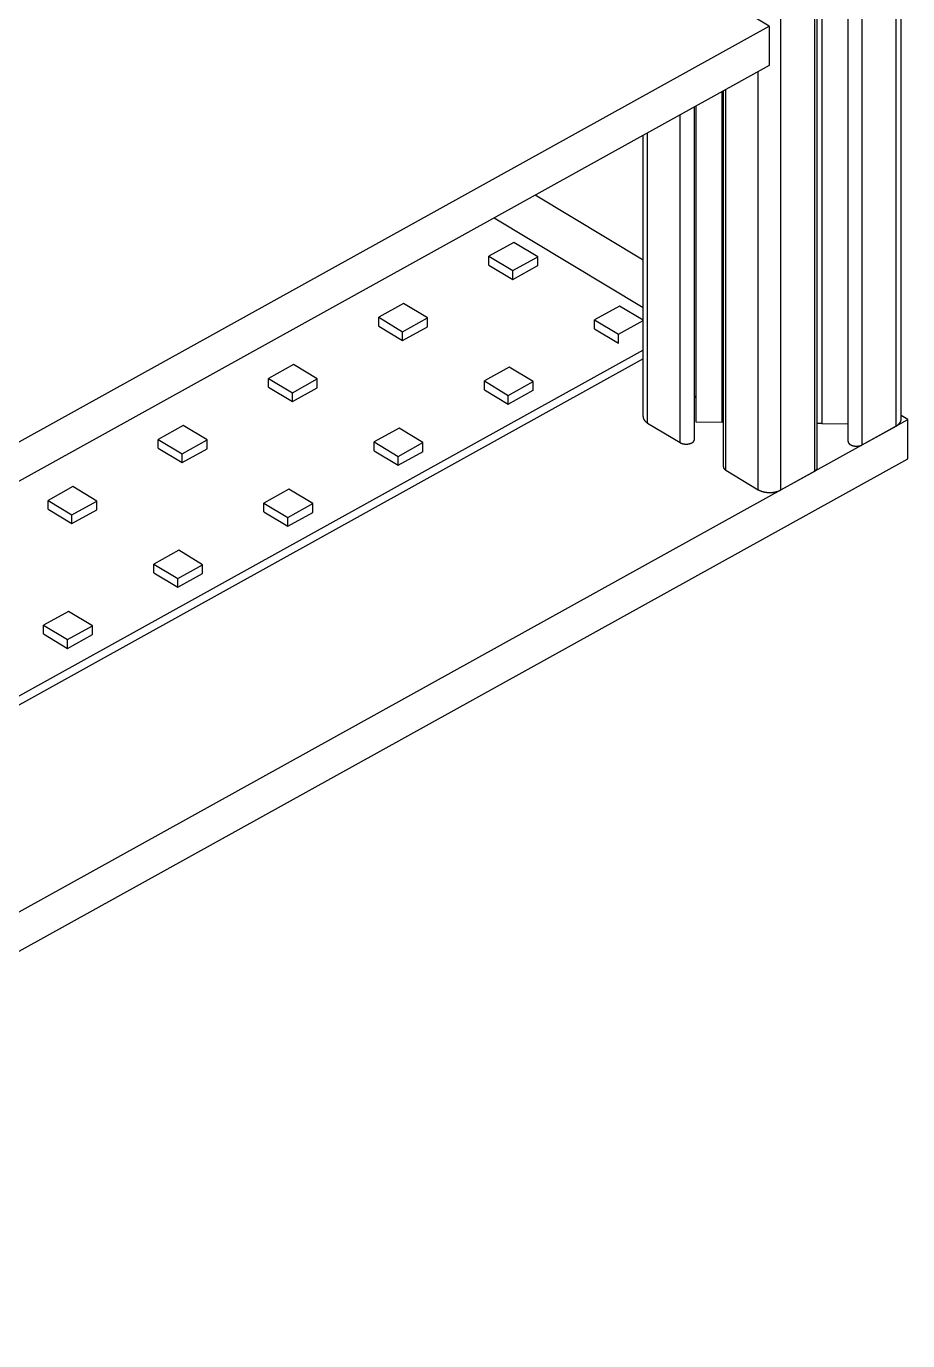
# Model space of a CAD drawing. Extents: x 2.5 to 24.6, y 0.9 to 36.2.
# Drawn here: x 19.87 to 24.47, y 0.92 to 7.77 of the extents above; entities that cross this region are included whole.
import ezdxf

# ---------------------------------------------------------------- set-up
doc = ezdxf.new("R2010")
doc.units = 0
doc.layers.get('0').update_dxf_attribs({"linetype": 'CONTINUOUS'})
doc.layers.add('RAILS', color=254, linetype='CONTINUOUS')

# ---------------------------------------------------------------- blocks, each defined once
blk = doc.blocks.new('A$C41153C96')
at = {"color": 0, "linetype": 'CONTINUOUS', "extrusion": (1e-16, 0.816497, 0.57735)}
for p, q in [((17.5845, -0.8581), (17.5845, 3.7368)), ((17.61, -0.8235), (17.61, 3.7509)), ((17.4073, -0.9562), (17.4073, 3.6387)), ((17.3337, -0.9381), (17.3337, 3.5979)), ((17.1597, -1.0933), (17.1597, 3.5016)), ((17.1731, -1.0752), (17.1731, 3.509)), ((17.1962, 3.5218), (17.1962, -0.8446)), ((16.9826, -1.1914), (16.9826, 3.4035)), ((16.9227, 1.2249), (16.2304, 1.6416)), ((10.0666, -2.5718), (16.9227, 1.2249)), ((16.9227, 1.2249), (16.9227, 1.0208)), ((16.9227, 1.0208), (10.0666, -2.7759)), ((16.8652, -1.19), (16.8652, 0.989)), ((16.6953, -1.0877), (16.6953, 0.8949)), ((16.6768, -0.8384), (16.6768, 0.8846)), ((16.6832, -1.0703), (16.6832, 0.8882)), ((16.4578, -0.9448), (16.4578, 0.7634)), ((16.5327, -0.9274), (16.5327, 0.8049)), ((16.5395, 0.8086), (16.5395, -0.8367)), ((16.2648, -0.8093), (16.2648, 0.6565)), ((16.2879, -0.8425), (16.2879, 0.6693)), ((16.2648, 0.0055), (15.7015, 0.3446)), ((15.4886, 0.2267), (16.2648, -0.2405)), ((15.5907, 0.0986), (15.4608, 0.0267)), ((15.7153, 0.0236), (15.5907, 0.0986)), ((15.4608, 0.0267), (15.5854, -0.0483)), ((15.4608, -0.0193), (15.4608, 0.0267)), ((15.5854, -0.0483), (15.7153, 0.0236)), ((15.7153, -0.0223), (15.7153, 0.0236)), ((15.5854, -0.0943), (15.5854, -0.0483)), ((15.0161, -0.2196), (14.8862, -0.2915)), ((15.1407, -0.2946), (15.0161, -0.2196)), ((16.1418, -0.2331), (16.0119, -0.3051)), ((16.2648, -0.3072), (16.1418, -0.2331)), ((14.8862, -0.2915), (15.0108, -0.3665)), ((14.8862, -0.3375), (14.8862, -0.2915)), ((15.0108, -0.3665), (15.1407, -0.2946)), ((15.1407, -0.3405), (15.1407, -0.2946)), ((16.0119, -0.3051), (16.1365, -0.3801)), ((16.0119, -0.351), (16.0119, -0.3051)), ((16.1365, -0.3801), (16.2648, -0.309)), ((15.0108, -0.4125), (15.0108, -0.3665)), ((16.1365, -0.426), (16.1365, -0.3801)), ((16.2648, -0.463), (10.0323, -3.9143)), ((16.2648, -0.5089), (10.0323, -3.9603)), ((14.4415, -0.5378), (14.3116, -0.6097)), ((14.5661, -0.6128), (14.4415, -0.5378)), ((14.3116, -0.6097), (14.4362, -0.6847)), ((14.3116, -0.6556), (14.3116, -0.6097)), ((14.4362, -0.6847), (14.5661, -0.6128)), ((14.5661, -0.6587), (14.5661, -0.6128)), ((15.5672, -0.5513), (15.4373, -0.6233)), ((15.6918, -0.6263), (15.5672, -0.5513)), ((14.4362, -0.7306), (14.4362, -0.6847)), ((15.4373, -0.6233), (15.5619, -0.6983)), ((15.4373, -0.6692), (15.4373, -0.6233)), ((15.5619, -0.6983), (15.6918, -0.6263)), ((15.6918, -0.6723), (15.6918, -0.6263)), ((15.5619, -0.7442), (15.5619, -0.6983)), ((17.6444, -0.8249), (17.61, -0.8042)), ((9.3449, -5.4209), (17.6444, -0.8249)), ((13.867, -0.856), (13.737, -0.9279)), ((13.9916, -0.931), (13.867, -0.856)), ((14.9926, -0.8695), (14.8627, -0.9414)), ((15.1172, -0.9445), (14.9926, -0.8695)), ((16.2879, -0.8425), (16.4578, -0.9448)), ((16.5395, -0.8367), (16.6768, -0.8384)), ((17.1962, -0.8446), (17.3337, -0.8463)), ((17.4073, -0.9562), (17.5845, -0.8581)), ((17.6444, -1.029), (17.6444, -0.8249)), ((13.737, -0.9279), (13.8616, -1.0029)), ((13.737, -0.9738), (13.737, -0.9279)), ((13.8616, -1.0029), (13.9916, -0.931)), ((13.9916, -0.9769), (13.9916, -0.931)), ((14.8627, -0.9414), (14.9873, -1.0164)), ((14.8627, -0.9874), (14.8627, -0.9414)), ((14.9873, -1.0164), (15.1172, -0.9445)), ((15.1172, -0.9904), (15.1172, -0.9445)), ((13.8616, -1.0488), (13.8616, -1.0029)), ((14.9873, -1.0624), (14.9873, -1.0164)), ((9.3449, -5.625), (17.6444, -1.029)), ((16.6953, -1.0877), (16.8652, -1.19)), ((16.9826, -1.1914), (17.1597, -1.0933)), ((13.2924, -1.1741), (13.1625, -1.2461)), ((13.417, -1.2491), (13.2924, -1.1741)), ((14.4181, -1.1877), (14.2882, -1.2596)), ((14.5427, -1.2627), (14.4181, -1.1877)), ((13.1625, -1.2461), (13.2871, -1.3211)), ((13.1625, -1.292), (13.1625, -1.2461)), ((13.2871, -1.3211), (13.417, -1.2491)), ((13.417, -1.2951), (13.417, -1.2491)), ((14.2882, -1.2596), (14.4128, -1.3346)), ((14.2882, -1.3056), (14.2882, -1.2596)), ((14.4128, -1.3346), (14.5427, -1.2627)), ((14.5427, -1.3086), (14.5427, -1.2627)), ((13.2871, -1.367), (13.2871, -1.3211)), ((14.4128, -1.3806), (14.4128, -1.3346)), ((13.8435, -1.5059), (13.7136, -1.5778)), ((13.9681, -1.5809), (13.8435, -1.5059)), ((13.7136, -1.5778), (13.8382, -1.6528)), ((13.7136, -1.6237), (13.7136, -1.5778)), ((13.8382, -1.6528), (13.9681, -1.5809)), ((13.9681, -1.6268), (13.9681, -1.5809)), ((13.8382, -1.6987), (13.8382, -1.6528)), ((13.2689, -1.8241), (13.139, -1.896)), ((13.3935, -1.8991), (13.2689, -1.8241)), ((13.139, -1.896), (13.2636, -1.971)), ((13.139, -1.9419), (13.139, -1.896)), ((13.2636, -1.971), (13.3935, -1.8991)), ((13.3935, -1.945), (13.3935, -1.8991)), ((13.2636, -2.0169), (13.2636, -1.971))]:
    blk.add_line(p, q, dxfattribs=at)
at = {"color": 0, "linetype": 'CONTINUOUS'}
for points in [[(16.5327, -0.7096, 0), (16.5328, -0.7095, 0), (16.5329, -0.7095, 0), (16.5329, -0.7094, 0), (16.533, -0.7093, 0), (16.5331, -0.7093, 0), (16.5332, -0.7092, 0), (16.5332, -0.7092, 0), (16.5333, -0.7091, 0), (16.5334, -0.7091, 0), (16.5334, -0.709, 0), (16.5335, -0.7089, 0), (16.5336, -0.7089, 0), (16.5336, -0.7088, 0), (16.5337, -0.7088, 0), (16.5338, -0.7087, 0), (16.5339, -0.7087, 0), (16.5339, -0.7086, 0), (16.534, -0.7085, 0), (16.5341, -0.7085, 0), (16.5341, -0.7084, 0), (16.5342, -0.7084, 0), (16.5343, -0.7083, 0), (16.5343, -0.7082, 0), (16.5344, -0.7082, 0), (16.5344, -0.7081, 0), (16.5345, -0.7081, 0), (16.5346, -0.708, 0), (16.5346, -0.7079, 0), (16.5347, -0.7079, 0), (16.5348, -0.7078, 0), (16.5348, -0.7078, 0), (16.5349, -0.7077, 0), (16.535, -0.7076, 0), (16.535, -0.7076, 0), (16.5351, -0.7075, 0), (16.5351, -0.7075, 0), (16.5352, -0.7074, 0), (16.5353, -0.7073, 0), (16.5353, -0.7073, 0), (16.5354, -0.7072, 0), (16.5355, -0.7072, 0), (16.5355, -0.7071, 0), (16.5356, -0.707, 0), (16.5356, -0.707, 0), (16.5357, -0.7069, 0), (16.5358, -0.7068, 0), (16.5358, -0.7068, 0), (16.5359, -0.7067, 0), (16.5359, -0.7067, 0), (16.536, -0.7066, 0), (16.536, -0.7065, 0), (16.5361, -0.7065, 0), (16.5362, -0.7064, 0), (16.5362, -0.7063, 0), (16.5363, -0.7063, 0), (16.5363, -0.7062, 0), (16.5364, -0.7062, 0), (16.5364, -0.7061, 0), (16.5365, -0.706, 0), (16.5365, -0.706, 0), (16.5366, -0.7059, 0), (16.5367, -0.7058, 0), (16.5367, -0.7058, 0), (16.5368, -0.7057, 0), (16.5368, -0.7057, 0), (16.5369, -0.7056, 0), (16.5369, -0.7055, 0), (16.537, -0.7055, 0), (16.537, -0.7054, 0), (16.5371, -0.7053, 0), (16.5371, -0.7053, 0), (16.5372, -0.7052, 0), (16.5372, -0.7051, 0), (16.5373, -0.7051, 0), (16.5373, -0.705, 0), (16.5374, -0.7049, 0), (16.5374, -0.7049, 0), (16.5375, -0.7048, 0), (16.5375, -0.7048, 0), (16.5376, -0.7047, 0), (16.5376, -0.7046, 0), (16.5377, -0.7046, 0), (16.5377, -0.7045, 0), (16.5378, -0.7044, 0), (16.5378, -0.7044, 0), (16.5379, -0.7043, 0), (16.5379, -0.7042, 0), (16.538, -0.7042, 0), (16.538, -0.7041, 0), (16.538, -0.704, 0), (16.5381, -0.704, 0), (16.5381, -0.7039, 0), (16.5382, -0.7038, 0), (16.5382, -0.7038, 0), (16.5383, -0.7037, 0), (16.5383, -0.7036, 0), (16.5384, -0.7036, 0), (16.5384, -0.7035, 0), (16.5384, -0.7034, 0), (16.5385, -0.7034, 0), (16.5385, -0.7033, 0), (16.5386, -0.7032, 0), (16.5386, -0.7032, 0), (16.5386, -0.7031, 0), (16.5387, -0.703, 0), (16.5387, -0.703, 0), (16.5388, -0.7029, 0), (16.5388, -0.7028, 0), (16.5388, -0.7028, 0), (16.5389, -0.7027, 0), (16.5389, -0.7026, 0), (16.539, -0.7026, 0), (16.539, -0.7025, 0), (16.539, -0.7024, 0), (16.5391, -0.7024, 0), (16.5391, -0.7023, 0), (16.5391, -0.7022, 0), (16.5392, -0.7022, 0), (16.5392, -0.7021, 0), (16.5393, -0.702, 0), (16.5393, -0.702, 0), (16.5393, -0.7019, 0), (16.5394, -0.7018, 0), (16.5394, -0.7018, 0), (16.5394, -0.7017, 0), (16.5395, -0.7016, 0), (16.5395, -0.7016, 0), (16.5395, -0.7015, 0)], [(16.2648, -0.8093, 0), (16.2648, -0.8096, 0), (16.2648, -0.8099, 0), (16.2648, -0.8102, 0), (16.2648, -0.8105, 0), (16.2648, -0.8107, 0), (16.2649, -0.811, 0), (16.2649, -0.8113, 0), (16.2649, -0.8116, 0), (16.2649, -0.8119, 0), (16.2649, -0.8122, 0), (16.265, -0.8125, 0), (16.265, -0.8127, 0), (16.2651, -0.813, 0), (16.2651, -0.8133, 0), (16.2651, -0.8136, 0), (16.2652, -0.8139, 0), (16.2652, -0.8142, 0), (16.2653, -0.8145, 0), (16.2653, -0.8147, 0), (16.2654, -0.815, 0), (16.2655, -0.8153, 0), (16.2655, -0.8156, 0), (16.2656, -0.8159, 0), (16.2657, -0.8162, 0), (16.2657, -0.8164, 0), (16.2658, -0.8167, 0), (16.2659, -0.817, 0), (16.266, -0.8173, 0), (16.266, -0.8176, 0), (16.2661, -0.8179, 0), (16.2662, -0.8181, 0), (16.2663, -0.8184, 0), (16.2664, -0.8187, 0), (16.2665, -0.819, 0), (16.2666, -0.8193, 0), (16.2667, -0.8195, 0), (16.2668, -0.8198, 0), (16.2669, -0.8201, 0), (16.267, -0.8204, 0), (16.2672, -0.8207, 0), (16.2673, -0.8209, 0), (16.2674, -0.8212, 0), (16.2675, -0.8215, 0), (16.2677, -0.8218, 0), (16.2678, -0.822, 0), (16.2679, -0.8223, 0), (16.2681, -0.8226, 0), (16.2682, -0.8229, 0), (16.2683, -0.8231, 0), (16.2685, -0.8234, 0), (16.2686, -0.8237, 0), (16.2688, -0.824, 0), (16.2689, -0.8242, 0), (16.2691, -0.8245, 0), (16.2692, -0.8248, 0), (16.2694, -0.825, 0), (16.2696, -0.8253, 0), (16.2697, -0.8256, 0), (16.2699, -0.8259, 0), (16.2701, -0.8261, 0), (16.2702, -0.8264, 0), (16.2704, -0.8267, 0), (16.2706, -0.8269, 0), (16.2708, -0.8272, 0), (16.271, -0.8275, 0), (16.2712, -0.8277, 0), (16.2714, -0.828, 0), (16.2716, -0.8282, 0), (16.2718, -0.8285, 0), (16.272, -0.8288, 0), (16.2722, -0.829, 0), (16.2724, -0.8293, 0), (16.2726, -0.8296, 0), (16.2728, -0.8298, 0), (16.273, -0.8301, 0), (16.2732, -0.8303, 0), (16.2734, -0.8306, 0), (16.2736, -0.8308, 0), (16.2739, -0.8311, 0), (16.2741, -0.8314, 0), (16.2743, -0.8316, 0), (16.2746, -0.8319, 0), (16.2748, -0.8321, 0), (16.275, -0.8324, 0), (16.2753, -0.8326, 0), (16.2755, -0.8329, 0), (16.2758, -0.8331, 0), (16.276, -0.8334, 0), (16.2763, -0.8336, 0), (16.2765, -0.8339, 0), (16.2768, -0.8341, 0), (16.277, -0.8343, 0), (16.2773, -0.8346, 0), (16.2775, -0.8348, 0), (16.2778, -0.8351, 0), (16.2781, -0.8353, 0), (16.2783, -0.8356, 0), (16.2786, -0.8358, 0), (16.2789, -0.836, 0), (16.2792, -0.8363, 0), (16.2795, -0.8365, 0), (16.2797, -0.8367, 0), (16.28, -0.837, 0), (16.2803, -0.8372, 0), (16.2806, -0.8374, 0), (16.2809, -0.8377, 0), (16.2812, -0.8379, 0), (16.2815, -0.8381, 0), (16.2818, -0.8384, 0), (16.2821, -0.8386, 0), (16.2824, -0.8388, 0), (16.2827, -0.839, 0), (16.283, -0.8393, 0), (16.2833, -0.8395, 0), (16.2836, -0.8397, 0), (16.2839, -0.8399, 0), (16.2843, -0.8401, 0), (16.2846, -0.8404, 0), (16.2849, -0.8406, 0), (16.2852, -0.8408, 0), (16.2856, -0.841, 0), (16.2859, -0.8412, 0), (16.2862, -0.8414, 0), (16.2865, -0.8417, 0), (16.2869, -0.8419, 0), (16.2872, -0.8421, 0), (16.2876, -0.8423, 0), (16.2879, -0.8425, 0)], [(16.6832, -0.8386, 0), (16.6831, -0.8386, 0), (16.6831, -0.8386, 0), (16.683, -0.8386, 0), (16.683, -0.8386, 0), (16.6829, -0.8386, 0), (16.6829, -0.8386, 0), (16.6828, -0.8386, 0), (16.6828, -0.8385, 0), (16.6827, -0.8385, 0), (16.6827, -0.8385, 0), (16.6826, -0.8385, 0), (16.6826, -0.8385, 0), (16.6825, -0.8385, 0), (16.6825, -0.8385, 0), (16.6824, -0.8385, 0), (16.6824, -0.8385, 0), (16.6823, -0.8385, 0), (16.6823, -0.8385, 0), (16.6822, -0.8385, 0), (16.6822, -0.8385, 0), (16.6821, -0.8385, 0), (16.6821, -0.8385, 0), (16.682, -0.8385, 0), (16.682, -0.8385, 0), (16.6819, -0.8385, 0), (16.6819, -0.8385, 0), (16.6818, -0.8385, 0), (16.6818, -0.8385, 0), (16.6817, -0.8385, 0), (16.6817, -0.8385, 0), (16.6816, -0.8385, 0), (16.6816, -0.8385, 0), (16.6815, -0.8385, 0), (16.6815, -0.8385, 0), (16.6814, -0.8385, 0), (16.6814, -0.8385, 0), (16.6813, -0.8385, 0), (16.6813, -0.8385, 0), (16.6812, -0.8385, 0), (16.6812, -0.8385, 0), (16.6811, -0.8385, 0), (16.6811, -0.8385, 0), (16.681, -0.8385, 0), (16.681, -0.8385, 0), (16.6809, -0.8385, 0), (16.6809, -0.8385, 0), (16.6808, -0.8385, 0), (16.6808, -0.8385, 0), (16.6807, -0.8385, 0), (16.6807, -0.8385, 0), (16.6806, -0.8385, 0), (16.6806, -0.8385, 0), (16.6805, -0.8385, 0), (16.6805, -0.8385, 0), (16.6804, -0.8385, 0), (16.6804, -0.8385, 0), (16.6803, -0.8385, 0), (16.6803, -0.8385, 0), (16.6802, -0.8385, 0), (16.6802, -0.8385, 0), (16.6801, -0.8385, 0), (16.6801, -0.8385, 0), (16.68, -0.8385, 0), (16.68, -0.8385, 0), (16.6799, -0.8385, 0), (16.6799, -0.8385, 0), (16.6798, -0.8385, 0), (16.6798, -0.8384, 0), (16.6797, -0.8384, 0), (16.6797, -0.8384, 0), (16.6796, -0.8384, 0), (16.6796, -0.8384, 0), (16.6795, -0.8384, 0), (16.6795, -0.8384, 0), (16.6794, -0.8384, 0), (16.6794, -0.8384, 0), (16.6793, -0.8384, 0), (16.6793, -0.8384, 0), (16.6792, -0.8384, 0), (16.6792, -0.8384, 0), (16.6791, -0.8384, 0), (16.6791, -0.8384, 0), (16.679, -0.8384, 0), (16.679, -0.8384, 0), (16.6789, -0.8384, 0), (16.6789, -0.8384, 0), (16.6788, -0.8384, 0), (16.6788, -0.8384, 0), (16.6787, -0.8384, 0), (16.6787, -0.8384, 0), (16.6786, -0.8384, 0), (16.6786, -0.8384, 0), (16.6785, -0.8384, 0), (16.6785, -0.8384, 0), (16.6784, -0.8384, 0), (16.6784, -0.8384, 0), (16.6783, -0.8384, 0), (16.6783, -0.8384, 0), (16.6782, -0.8384, 0), (16.6782, -0.8384, 0), (16.6781, -0.8384, 0), (16.6781, -0.8384, 0), (16.678, -0.8384, 0), (16.678, -0.8384, 0), (16.6779, -0.8384, 0), (16.6779, -0.8384, 0), (16.6778, -0.8384, 0), (16.6778, -0.8384, 0), (16.6777, -0.8384, 0), (16.6777, -0.8384, 0), (16.6776, -0.8384, 0), (16.6776, -0.8384, 0), (16.6775, -0.8384, 0), (16.6775, -0.8384, 0), (16.6774, -0.8384, 0), (16.6774, -0.8384, 0), (16.6773, -0.8384, 0), (16.6773, -0.8384, 0), (16.6772, -0.8384, 0), (16.6772, -0.8384, 0), (16.6771, -0.8384, 0), (16.6771, -0.8384, 0), (16.677, -0.8384, 0), (16.677, -0.8384, 0), (16.6769, -0.8384, 0), (16.6769, -0.8384, 0), (16.6768, -0.8384, 0), (16.6768, -0.8384, 0)], [(17.1962, -0.8446, 0), (17.196, -0.8446, 0), (17.1959, -0.8446, 0), (17.1957, -0.8446, 0), (17.1955, -0.8446, 0), (17.1953, -0.8446, 0), (17.1951, -0.8446, 0), (17.195, -0.8446, 0), (17.1948, -0.8446, 0), (17.1946, -0.8446, 0), (17.1944, -0.8446, 0), (17.1942, -0.8446, 0), (17.194, -0.8446, 0), (17.1939, -0.8446, 0), (17.1937, -0.8446, 0), (17.1935, -0.8446, 0), (17.1933, -0.8446, 0), (17.1931, -0.8446, 0), (17.193, -0.8446, 0), (17.1928, -0.8446, 0), (17.1926, -0.8446, 0), (17.1924, -0.8446, 0), (17.1922, -0.8446, 0), (17.1921, -0.8446, 0), (17.1919, -0.8446, 0), (17.1917, -0.8446, 0), (17.1915, -0.8446, 0), (17.1913, -0.8446, 0), (17.1912, -0.8446, 0), (17.191, -0.8446, 0), (17.1908, -0.8446, 0), (17.1906, -0.8447, 0), (17.1904, -0.8447, 0), (17.1902, -0.8447, 0), (17.1901, -0.8447, 0), (17.1899, -0.8447, 0), (17.1897, -0.8447, 0), (17.1895, -0.8447, 0), (17.1893, -0.8447, 0), (17.1892, -0.8447, 0), (17.189, -0.8447, 0), (17.1888, -0.8447, 0), (17.1886, -0.8447, 0), (17.1884, -0.8447, 0), (17.1883, -0.8447, 0), (17.1881, -0.8447, 0), (17.1879, -0.8447, 0), (17.1877, -0.8447, 0), (17.1875, -0.8447, 0), (17.1873, -0.8447, 0), (17.1872, -0.8447, 0), (17.187, -0.8447, 0), (17.1868, -0.8447, 0), (17.1866, -0.8447, 0), (17.1864, -0.8447, 0), (17.1863, -0.8448, 0), (17.1861, -0.8448, 0), (17.1859, -0.8448, 0), (17.1857, -0.8448, 0), (17.1855, -0.8448, 0), (17.1854, -0.8448, 0), (17.1852, -0.8448, 0), (17.185, -0.8448, 0), (17.1848, -0.8448, 0), (17.1846, -0.8448, 0), (17.1845, -0.8448, 0), (17.1843, -0.8448, 0), (17.1841, -0.8448, 0), (17.1839, -0.8448, 0), (17.1837, -0.8449, 0), (17.1836, -0.8449, 0), (17.1834, -0.8449, 0), (17.1832, -0.8449, 0), (17.183, -0.8449, 0), (17.1828, -0.8449, 0), (17.1826, -0.8449, 0), (17.1825, -0.8449, 0), (17.1823, -0.8449, 0), (17.1821, -0.8449, 0), (17.1819, -0.8449, 0), (17.1817, -0.845, 0), (17.1816, -0.845, 0), (17.1814, -0.845, 0), (17.1812, -0.845, 0), (17.181, -0.845, 0), (17.1808, -0.845, 0), (17.1807, -0.845, 0), (17.1805, -0.845, 0), (17.1803, -0.845, 0), (17.1801, -0.845, 0), (17.1799, -0.8451, 0), (17.1798, -0.8451, 0), (17.1796, -0.8451, 0), (17.1794, -0.8451, 0), (17.1792, -0.8451, 0), (17.179, -0.8451, 0), (17.1789, -0.8451, 0), (17.1787, -0.8451, 0), (17.1785, -0.8452, 0), (17.1783, -0.8452, 0), (17.1781, -0.8452, 0), (17.178, -0.8452, 0), (17.1778, -0.8452, 0), (17.1776, -0.8452, 0), (17.1774, -0.8452, 0), (17.1772, -0.8452, 0), (17.1771, -0.8453, 0), (17.1769, -0.8453, 0), (17.1767, -0.8453, 0), (17.1765, -0.8453, 0), (17.1763, -0.8453, 0), (17.1762, -0.8453, 0), (17.176, -0.8454, 0), (17.1758, -0.8454, 0), (17.1756, -0.8454, 0), (17.1755, -0.8454, 0), (17.1753, -0.8454, 0), (17.1751, -0.8454, 0), (17.1749, -0.8454, 0), (17.1747, -0.8455, 0), (17.1746, -0.8455, 0), (17.1744, -0.8455, 0), (17.1742, -0.8455, 0), (17.174, -0.8455, 0), (17.1738, -0.8455, 0), (17.1737, -0.8456, 0), (17.1735, -0.8456, 0), (17.1733, -0.8456, 0), (17.1731, -0.8456, 0)], [(17.5845, -0.8581, 0), (17.5848, -0.8579, 0), (17.5852, -0.8577, 0), (17.5856, -0.8575, 0), (17.5859, -0.8572, 0), (17.5863, -0.857, 0), (17.5867, -0.8568, 0), (17.587, -0.8566, 0), (17.5874, -0.8564, 0), (17.5878, -0.8562, 0), (17.5881, -0.8559, 0), (17.5885, -0.8557, 0), (17.5888, -0.8555, 0), (17.5892, -0.8553, 0), (17.5895, -0.855, 0), (17.5898, -0.8548, 0), (17.5902, -0.8546, 0), (17.5905, -0.8543, 0), (17.5909, -0.8541, 0), (17.5912, -0.8539, 0), (17.5915, -0.8536, 0), (17.5919, -0.8534, 0), (17.5922, -0.8532, 0), (17.5925, -0.8529, 0), (17.5928, -0.8527, 0), (17.5931, -0.8525, 0), (17.5935, -0.8522, 0), (17.5938, -0.852, 0), (17.5941, -0.8517, 0), (17.5944, -0.8515, 0), (17.5947, -0.8512, 0), (17.595, -0.851, 0), (17.5953, -0.8508, 0), (17.5956, -0.8505, 0), (17.5959, -0.8503, 0), (17.5962, -0.85, 0), (17.5964, -0.8497, 0), (17.5967, -0.8495, 0), (17.597, -0.8492, 0), (17.5973, -0.849, 0), (17.5976, -0.8487, 0), (17.5978, -0.8485, 0), (17.5981, -0.8482, 0), (17.5984, -0.848, 0), (17.5987, -0.8477, 0), (17.5989, -0.8474, 0), (17.5992, -0.8472, 0), (17.5994, -0.8469, 0), (17.5997, -0.8466, 0), (17.5999, -0.8464, 0), (17.6002, -0.8461, 0), (17.6004, -0.8458, 0), (17.6007, -0.8456, 0), (17.6009, -0.8453, 0), (17.6011, -0.845, 0), (17.6014, -0.8448, 0), (17.6016, -0.8445, 0), (17.6018, -0.8442, 0), (17.6021, -0.844, 0), (17.6023, -0.8437, 0), (17.6025, -0.8434, 0), (17.6027, -0.8431, 0), (17.6029, -0.8429, 0), (17.6031, -0.8426, 0), (17.6033, -0.8423, 0), (17.6035, -0.842, 0), (17.6038, -0.8417, 0), (17.6039, -0.8415, 0), (17.6041, -0.8412, 0), (17.6043, -0.8409, 0), (17.6045, -0.8406, 0), (17.6047, -0.8403, 0), (17.6049, -0.8401, 0), (17.6051, -0.8398, 0), (17.6052, -0.8395, 0), (17.6054, -0.8392, 0), (17.6056, -0.8389, 0), (17.6058, -0.8386, 0), (17.6059, -0.8384, 0), (17.6061, -0.8381, 0), (17.6062, -0.8378, 0), (17.6064, -0.8375, 0), (17.6065, -0.8372, 0), (17.6067, -0.8369, 0), (17.6068, -0.8366, 0), (17.607, -0.8363, 0), (17.6071, -0.836, 0), (17.6072, -0.8357, 0), (17.6074, -0.8355, 0), (17.6075, -0.8352, 0), (17.6076, -0.8349, 0), (17.6078, -0.8346, 0), (17.6079, -0.8343, 0), (17.608, -0.834, 0), (17.6081, -0.8337, 0), (17.6082, -0.8334, 0), (17.6083, -0.8331, 0), (17.6084, -0.8328, 0), (17.6085, -0.8325, 0), (17.6086, -0.8322, 0), (17.6087, -0.8319, 0), (17.6088, -0.8316, 0), (17.6089, -0.8313, 0), (17.609, -0.831, 0), (17.6091, -0.8307, 0), (17.6091, -0.8304, 0), (17.6092, -0.8301, 0), (17.6093, -0.8298, 0), (17.6093, -0.8295, 0), (17.6094, -0.8292, 0), (17.6095, -0.8289, 0), (17.6095, -0.8286, 0), (17.6096, -0.8283, 0), (17.6096, -0.828, 0), (17.6097, -0.8277, 0), (17.6097, -0.8274, 0), (17.6098, -0.8271, 0), (17.6098, -0.8268, 0), (17.6098, -0.8265, 0), (17.6099, -0.8262, 0), (17.6099, -0.8259, 0), (17.6099, -0.8256, 0), (17.6099, -0.8253, 0), (17.61, -0.825, 0), (17.61, -0.8247, 0), (17.61, -0.8244, 0), (17.61, -0.8241, 0), (17.61, -0.8238, 0), (17.61, -0.8235, 0)], [(16.4578, -0.9448, 0), (16.4584, -0.9451, 0), (16.459, -0.9454, 0), (16.4596, -0.9458, 0), (16.4602, -0.9461, 0), (16.4608, -0.9464, 0), (16.4614, -0.9467, 0), (16.462, -0.947, 0), (16.4626, -0.9473, 0), (16.4633, -0.9476, 0), (16.4639, -0.9478, 0), (16.4646, -0.9481, 0), (16.4653, -0.9484, 0), (16.4659, -0.9486, 0), (16.4666, -0.9489, 0), (16.4673, -0.9491, 0), (16.468, -0.9493, 0), (16.4687, -0.9495, 0), (16.4695, -0.9498, 0), (16.4702, -0.95, 0), (16.4709, -0.9502, 0), (16.4716, -0.9504, 0), (16.4724, -0.9505, 0), (16.4731, -0.9507, 0), (16.4739, -0.9509, 0), (16.4746, -0.9511, 0), (16.4754, -0.9512, 0), (16.4762, -0.9513, 0), (16.477, -0.9515, 0), (16.4777, -0.9516, 0), (16.4785, -0.9517, 0), (16.4793, -0.9518, 0), (16.4801, -0.9519, 0), (16.4809, -0.952, 0), (16.4817, -0.9521, 0), (16.4825, -0.9522, 0), (16.4833, -0.9523, 0), (16.4841, -0.9523, 0), (16.4849, -0.9524, 0), (16.4857, -0.9524, 0), (16.4865, -0.9525, 0), (16.4873, -0.9525, 0), (16.4881, -0.9525, 0), (16.4889, -0.9525, 0), (16.4897, -0.9525, 0), (16.4905, -0.9525, 0), (16.4913, -0.9525, 0), (16.4921, -0.9525, 0), (16.4929, -0.9524, 0), (16.4937, -0.9524, 0), (16.4945, -0.9523, 0), (16.4953, -0.9523, 0), (16.4961, -0.9522, 0), (16.4969, -0.9521, 0), (16.4977, -0.952, 0), (16.4985, -0.9519, 0), (16.4993, -0.9518, 0), (16.5001, -0.9517, 0), (16.5009, -0.9516, 0), (16.5016, -0.9515, 0), (16.5024, -0.9513, 0), (16.5032, -0.9512, 0), (16.504, -0.951, 0), (16.5047, -0.9509, 0), (16.5055, -0.9507, 0), (16.5062, -0.9505, 0), (16.5069, -0.9503, 0), (16.5077, -0.9501, 0), (16.5084, -0.9499, 0), (16.5091, -0.9497, 0), (16.5098, -0.9495, 0), (16.5106, -0.9493, 0), (16.5113, -0.9491, 0), (16.5119, -0.9488, 0), (16.5126, -0.9486, 0), (16.5133, -0.9483, 0), (16.514, -0.948, 0), (16.5146, -0.9478, 0), (16.5153, -0.9475, 0), (16.5159, -0.9472, 0), (16.5166, -0.9469, 0), (16.5172, -0.9466, 0), (16.5178, -0.9463, 0), (16.5184, -0.946, 0), (16.519, -0.9457, 0), (16.5196, -0.9454, 0), (16.5202, -0.9451, 0), (16.5207, -0.9447, 0), (16.5213, -0.9444, 0), (16.5218, -0.944, 0), (16.5223, -0.9437, 0), (16.5229, -0.9433, 0), (16.5234, -0.943, 0), (16.5239, -0.9426, 0), (16.5243, -0.9422, 0), (16.5248, -0.9418, 0), (16.5253, -0.9415, 0), (16.5257, -0.9411, 0), (16.5262, -0.9407, 0), (16.5266, -0.9403, 0), (16.527, -0.9399, 0), (16.5274, -0.9395, 0), (16.5278, -0.9391, 0), (16.5281, -0.9386, 0), (16.5285, -0.9382, 0), (16.5288, -0.9378, 0), (16.5292, -0.9374, 0), (16.5295, -0.9369, 0), (16.5298, -0.9365, 0), (16.5301, -0.9361, 0), (16.5303, -0.9356, 0), (16.5306, -0.9352, 0), (16.5308, -0.9347, 0), (16.5311, -0.9343, 0), (16.5313, -0.9338, 0), (16.5315, -0.9334, 0), (16.5317, -0.9329, 0), (16.5318, -0.9325, 0), (16.532, -0.932, 0), (16.5321, -0.9316, 0), (16.5323, -0.9311, 0), (16.5324, -0.9306, 0), (16.5325, -0.9302, 0), (16.5325, -0.9297, 0), (16.5326, -0.9293, 0), (16.5327, -0.9288, 0), (16.5327, -0.9283, 0), (16.5327, -0.9279, 0), (16.5327, -0.9274, 0)], [(17.3337, -0.9381, 0), (17.3337, -0.9385, 0), (17.3337, -0.939, 0), (17.3337, -0.9395, 0), (17.3338, -0.9399, 0), (17.3338, -0.9404, 0), (17.3339, -0.9408, 0), (17.334, -0.9413, 0), (17.3341, -0.9417, 0), (17.3343, -0.9422, 0), (17.3344, -0.9426, 0), (17.3345, -0.9431, 0), (17.3347, -0.9435, 0), (17.3349, -0.944, 0), (17.3351, -0.9444, 0), (17.3353, -0.9449, 0), (17.3355, -0.9453, 0), (17.3357, -0.9457, 0), (17.336, -0.9462, 0), (17.3363, -0.9466, 0), (17.3365, -0.947, 0), (17.3368, -0.9475, 0), (17.3371, -0.9479, 0), (17.3374, -0.9483, 0), (17.3378, -0.9487, 0), (17.3381, -0.9491, 0), (17.3385, -0.9496, 0), (17.3388, -0.95, 0), (17.3392, -0.9504, 0), (17.3396, -0.9508, 0), (17.34, -0.9512, 0), (17.3404, -0.9515, 0), (17.3409, -0.9519, 0), (17.3413, -0.9523, 0), (17.3418, -0.9527, 0), (17.3422, -0.953, 0), (17.3427, -0.9534, 0), (17.3432, -0.9538, 0), (17.3437, -0.9541, 0), (17.3442, -0.9545, 0), (17.3447, -0.9548, 0), (17.3453, -0.9552, 0), (17.3458, -0.9555, 0), (17.3464, -0.9558, 0), (17.3469, -0.9561, 0), (17.3475, -0.9565, 0), (17.3481, -0.9568, 0), (17.3487, -0.9571, 0), (17.3493, -0.9574, 0), (17.3499, -0.9577, 0), (17.3505, -0.9579, 0), (17.3512, -0.9582, 0), (17.3518, -0.9585, 0), (17.3525, -0.9588, 0), (17.3531, -0.959, 0), (17.3538, -0.9593, 0), (17.3545, -0.9595, 0), (17.3551, -0.9597, 0), (17.3558, -0.96, 0), (17.3565, -0.9602, 0), (17.3572, -0.9604, 0), (17.3579, -0.9606, 0), (17.3587, -0.9608, 0), (17.3594, -0.961, 0), (17.3601, -0.9612, 0), (17.3608, -0.9614, 0), (17.3616, -0.9615, 0), (17.3623, -0.9617, 0), (17.3631, -0.9618, 0), (17.3638, -0.962, 0), (17.3646, -0.9621, 0), (17.3653, -0.9622, 0), (17.3661, -0.9624, 0), (17.3669, -0.9625, 0), (17.3676, -0.9626, 0), (17.3684, -0.9627, 0), (17.3692, -0.9628, 0), (17.37, -0.9628, 0), (17.3708, -0.9629, 0), (17.3716, -0.963, 0), (17.3723, -0.963, 0), (17.3731, -0.9631, 0), (17.3739, -0.9631, 0), (17.3747, -0.9632, 0), (17.3755, -0.9632, 0), (17.3763, -0.9632, 0), (17.3771, -0.9632, 0), (17.3779, -0.9632, 0), (17.3787, -0.9632, 0), (17.3795, -0.9632, 0), (17.3803, -0.9631, 0), (17.3811, -0.9631, 0), (17.3818, -0.963, 0), (17.3826, -0.963, 0), (17.3834, -0.9629, 0), (17.3842, -0.9629, 0), (17.385, -0.9628, 0), (17.3858, -0.9627, 0), (17.3865, -0.9626, 0), (17.3873, -0.9625, 0), (17.3881, -0.9624, 0), (17.3889, -0.9623, 0), (17.3896, -0.9621, 0), (17.3904, -0.962, 0), (17.3911, -0.9619, 0), (17.3919, -0.9617, 0), (17.3926, -0.9616, 0), (17.3934, -0.9614, 0), (17.3941, -0.9612, 0), (17.3948, -0.961, 0), (17.3955, -0.9608, 0), (17.3963, -0.9606, 0), (17.397, -0.9604, 0), (17.3977, -0.9602, 0), (17.3984, -0.96, 0), (17.3991, -0.9598, 0), (17.3997, -0.9595, 0), (17.4004, -0.9593, 0), (17.4011, -0.9591, 0), (17.4017, -0.9588, 0), (17.4024, -0.9585, 0), (17.403, -0.9583, 0), (17.4037, -0.958, 0), (17.4043, -0.9577, 0), (17.4049, -0.9574, 0), (17.4055, -0.9571, 0), (17.4061, -0.9568, 0), (17.4067, -0.9565, 0), (17.4073, -0.9562, 0)], [(16.6832, -1.0703, 0), (16.6832, -1.0705, 0), (16.6832, -1.0706, 0), (16.6832, -1.0708, 0), (16.6832, -1.0709, 0), (16.6832, -1.0711, 0), (16.6832, -1.0712, 0), (16.6832, -1.0714, 0), (16.6832, -1.0715, 0), (16.6832, -1.0717, 0), (16.6832, -1.0718, 0), (16.6833, -1.072, 0), (16.6833, -1.0721, 0), (16.6833, -1.0723, 0), (16.6833, -1.0724, 0), (16.6833, -1.0726, 0), (16.6834, -1.0727, 0), (16.6834, -1.0729, 0), (16.6834, -1.073, 0), (16.6834, -1.0732, 0), (16.6835, -1.0733, 0), (16.6835, -1.0735, 0), (16.6835, -1.0736, 0), (16.6836, -1.0737, 0), (16.6836, -1.0739, 0), (16.6836, -1.074, 0), (16.6837, -1.0742, 0), (16.6837, -1.0743, 0), (16.6838, -1.0745, 0), (16.6838, -1.0746, 0), (16.6839, -1.0748, 0), (16.6839, -1.0749, 0), (16.684, -1.0751, 0), (16.684, -1.0752, 0), (16.6841, -1.0754, 0), (16.6841, -1.0755, 0), (16.6842, -1.0757, 0), (16.6842, -1.0758, 0), (16.6843, -1.076, 0), (16.6843, -1.0761, 0), (16.6844, -1.0762, 0), (16.6845, -1.0764, 0), (16.6845, -1.0765, 0), (16.6846, -1.0767, 0), (16.6847, -1.0768, 0), (16.6847, -1.077, 0), (16.6848, -1.0771, 0), (16.6849, -1.0773, 0), (16.6849, -1.0774, 0), (16.685, -1.0776, 0), (16.6851, -1.0777, 0), (16.6852, -1.0778, 0), (16.6852, -1.078, 0), (16.6853, -1.0781, 0), (16.6854, -1.0783, 0), (16.6855, -1.0784, 0), (16.6856, -1.0785, 0), (16.6857, -1.0787, 0), (16.6857, -1.0788, 0), (16.6858, -1.079, 0), (16.6859, -1.0791, 0), (16.686, -1.0793, 0), (16.6861, -1.0794, 0), (16.6862, -1.0795, 0), (16.6863, -1.0797, 0), (16.6864, -1.0798, 0), (16.6865, -1.08, 0), (16.6866, -1.0801, 0), (16.6867, -1.0802, 0), (16.6868, -1.0804, 0), (16.6869, -1.0805, 0), (16.687, -1.0806, 0), (16.6871, -1.0808, 0), (16.6872, -1.0809, 0), (16.6873, -1.0811, 0), (16.6875, -1.0812, 0), (16.6876, -1.0813, 0), (16.6877, -1.0815, 0), (16.6878, -1.0816, 0), (16.6879, -1.0817, 0), (16.688, -1.0819, 0), (16.6882, -1.082, 0), (16.6883, -1.0821, 0), (16.6884, -1.0823, 0), (16.6885, -1.0824, 0), (16.6887, -1.0825, 0), (16.6888, -1.0826, 0), (16.6889, -1.0828, 0), (16.689, -1.0829, 0), (16.6892, -1.083, 0), (16.6893, -1.0832, 0), (16.6894, -1.0833, 0), (16.6896, -1.0834, 0), (16.6897, -1.0836, 0), (16.6898, -1.0837, 0), (16.69, -1.0838, 0), (16.6901, -1.0839, 0), (16.6903, -1.0841, 0), (16.6904, -1.0842, 0), (16.6905, -1.0843, 0), (16.6907, -1.0844, 0), (16.6908, -1.0846, 0), (16.691, -1.0847, 0), (16.6911, -1.0848, 0), (16.6913, -1.0849, 0), (16.6914, -1.0851, 0), (16.6916, -1.0852, 0), (16.6917, -1.0853, 0), (16.6919, -1.0854, 0), (16.6921, -1.0855, 0), (16.6922, -1.0857, 0), (16.6924, -1.0858, 0), (16.6925, -1.0859, 0), (16.6927, -1.086, 0), (16.6929, -1.0861, 0), (16.693, -1.0862, 0), (16.6932, -1.0863, 0), (16.6934, -1.0865, 0), (16.6935, -1.0866, 0), (16.6937, -1.0867, 0), (16.6939, -1.0868, 0), (16.694, -1.0869, 0), (16.6942, -1.087, 0), (16.6944, -1.0872, 0), (16.6946, -1.0873, 0), (16.6947, -1.0874, 0), (16.6949, -1.0875, 0), (16.6951, -1.0876, 0), (16.6953, -1.0877, 0)], [(17.1597, -1.0933, 0), (17.1599, -1.0932, 0), (17.1601, -1.0931, 0), (17.1603, -1.093, 0), (17.1605, -1.0928, 0), (17.1607, -1.0927, 0), (17.1609, -1.0926, 0), (17.1611, -1.0925, 0), (17.1613, -1.0924, 0), (17.1615, -1.0923, 0), (17.1617, -1.0921, 0), (17.1618, -1.092, 0), (17.162, -1.0919, 0), (17.1622, -1.0918, 0), (17.1624, -1.0917, 0), (17.1626, -1.0916, 0), (17.1627, -1.0914, 0), (17.1629, -1.0913, 0), (17.1631, -1.0912, 0), (17.1633, -1.0911, 0), (17.1634, -1.091, 0), (17.1636, -1.0908, 0), (17.1638, -1.0907, 0), (17.164, -1.0906, 0), (17.1641, -1.0905, 0), (17.1643, -1.0903, 0), (17.1645, -1.0902, 0), (17.1646, -1.0901, 0), (17.1648, -1.0899, 0), (17.1649, -1.0898, 0), (17.1651, -1.0897, 0), (17.1653, -1.0896, 0), (17.1654, -1.0894, 0), (17.1656, -1.0893, 0), (17.1657, -1.0892, 0), (17.1659, -1.089, 0), (17.166, -1.0889, 0), (17.1662, -1.0888, 0), (17.1663, -1.0886, 0), (17.1665, -1.0885, 0), (17.1666, -1.0884, 0), (17.1668, -1.0882, 0), (17.1669, -1.0881, 0), (17.167, -1.088, 0), (17.1672, -1.0878, 0), (17.1673, -1.0877, 0), (17.1675, -1.0876, 0), (17.1676, -1.0874, 0), (17.1677, -1.0873, 0), (17.1679, -1.0872, 0), (17.168, -1.087, 0), (17.1681, -1.0869, 0), (17.1682, -1.0867, 0), (17.1684, -1.0866, 0), (17.1685, -1.0864, 0), (17.1686, -1.0863, 0), (17.1687, -1.0862, 0), (17.1688, -1.086, 0), (17.169, -1.0859, 0), (17.1691, -1.0857, 0), (17.1692, -1.0856, 0), (17.1693, -1.0855, 0), (17.1694, -1.0853, 0), (17.1695, -1.0852, 0), (17.1696, -1.085, 0), (17.1697, -1.0849, 0), (17.1699, -1.0847, 0), (17.17, -1.0846, 0), (17.1701, -1.0844, 0), (17.1702, -1.0843, 0), (17.1703, -1.0841, 0), (17.1704, -1.084, 0), (17.1704, -1.0838, 0), (17.1705, -1.0837, 0), (17.1706, -1.0835, 0), (17.1707, -1.0834, 0), (17.1708, -1.0832, 0), (17.1709, -1.0831, 0), (17.171, -1.0829, 0), (17.1711, -1.0828, 0), (17.1712, -1.0826, 0), (17.1712, -1.0825, 0), (17.1713, -1.0823, 0), (17.1714, -1.0822, 0), (17.1715, -1.082, 0), (17.1715, -1.0819, 0), (17.1716, -1.0817, 0), (17.1717, -1.0816, 0), (17.1718, -1.0814, 0), (17.1718, -1.0813, 0), (17.1719, -1.0811, 0), (17.172, -1.081, 0), (17.172, -1.0808, 0), (17.1721, -1.0807, 0), (17.1721, -1.0805, 0), (17.1722, -1.0803, 0), (17.1722, -1.0802, 0), (17.1723, -1.08, 0), (17.1724, -1.0799, 0), (17.1724, -1.0797, 0), (17.1725, -1.0796, 0), (17.1725, -1.0794, 0), (17.1725, -1.0793, 0), (17.1726, -1.0791, 0), (17.1726, -1.0789, 0), (17.1727, -1.0788, 0), (17.1727, -1.0786, 0), (17.1727, -1.0785, 0), (17.1728, -1.0783, 0), (17.1728, -1.0782, 0), (17.1728, -1.078, 0), (17.1729, -1.0778, 0), (17.1729, -1.0777, 0), (17.1729, -1.0775, 0), (17.173, -1.0774, 0), (17.173, -1.0772, 0), (17.173, -1.0771, 0), (17.173, -1.0769, 0), (17.173, -1.0767, 0), (17.1731, -1.0766, 0), (17.1731, -1.0764, 0), (17.1731, -1.0763, 0), (17.1731, -1.0761, 0), (17.1731, -1.0759, 0), (17.1731, -1.0758, 0), (17.1731, -1.0756, 0), (17.1731, -1.0755, 0), (17.1731, -1.0753, 0), (17.1731, -1.0752, 0)], [(16.8652, -1.19, 0), (16.8659, -1.1904, 0), (16.8666, -1.1908, 0), (16.8674, -1.1912, 0), (16.8681, -1.1916, 0), (16.8688, -1.1921, 0), (16.8696, -1.1924, 0), (16.8704, -1.1928, 0), (16.8711, -1.1932, 0), (16.8719, -1.1936, 0), (16.8727, -1.194, 0), (16.8735, -1.1943, 0), (16.8743, -1.1947, 0), (16.8751, -1.1951, 0), (16.8759, -1.1954, 0), (16.8767, -1.1958, 0), (16.8776, -1.1961, 0), (16.8784, -1.1964, 0), (16.8793, -1.1968, 0), (16.8801, -1.1971, 0), (16.881, -1.1974, 0), (16.8818, -1.1977, 0), (16.8827, -1.198, 0), (16.8836, -1.1983, 0), (16.8845, -1.1986, 0), (16.8854, -1.1989, 0), (16.8863, -1.1992, 0), (16.8872, -1.1994, 0), (16.8881, -1.1997, 0), (16.889, -1.2, 0), (16.8899, -1.2002, 0), (16.8908, -1.2005, 0), (16.8918, -1.2007, 0), (16.8927, -1.2009, 0), (16.8936, -1.2012, 0), (16.8946, -1.2014, 0), (16.8955, -1.2016, 0), (16.8965, -1.2018, 0), (16.8974, -1.202, 0), (16.8984, -1.2022, 0), (16.8994, -1.2024, 0), (16.9003, -1.2026, 0), (16.9013, -1.2027, 0), (16.9023, -1.2029, 0), (16.9033, -1.203, 0), (16.9043, -1.2032, 0), (16.9052, -1.2033, 0), (16.9062, -1.2035, 0), (16.9072, -1.2036, 0), (16.9082, -1.2037, 0), (16.9092, -1.2039, 0), (16.9102, -1.204, 0), (16.9112, -1.2041, 0), (16.9122, -1.2042, 0), (16.9132, -1.2042, 0), (16.9142, -1.2043, 0), (16.9153, -1.2044, 0), (16.9163, -1.2045, 0), (16.9173, -1.2045, 0), (16.9183, -1.2046, 0), (16.9193, -1.2046, 0), (16.9203, -1.2047, 0), (16.9213, -1.2047, 0), (16.9224, -1.2047, 0), (16.9234, -1.2047, 0), (16.9244, -1.2047, 0), (16.9254, -1.2047, 0), (16.9264, -1.2047, 0), (16.9275, -1.2047, 0), (16.9285, -1.2047, 0), (16.9295, -1.2047, 0), (16.9305, -1.2046, 0), (16.9315, -1.2046, 0), (16.9325, -1.2045, 0), (16.9335, -1.2045, 0), (16.9346, -1.2044, 0), (16.9356, -1.2044, 0), (16.9366, -1.2043, 0), (16.9376, -1.2042, 0), (16.9386, -1.2041, 0), (16.9396, -1.204, 0), (16.9406, -1.2039, 0), (16.9416, -1.2038, 0), (16.9426, -1.2037, 0), (16.9436, -1.2035, 0), (16.9446, -1.2034, 0), (16.9456, -1.2033, 0), (16.9466, -1.2031, 0), (16.9475, -1.2029, 0), (16.9485, -1.2028, 0), (16.9495, -1.2026, 0), (16.9505, -1.2024, 0), (16.9514, -1.2023, 0), (16.9524, -1.2021, 0), (16.9534, -1.2019, 0), (16.9543, -1.2017, 0), (16.9553, -1.2015, 0), (16.9562, -1.2012, 0), (16.9572, -1.201, 0), (16.9581, -1.2008, 0), (16.959, -1.2006, 0), (16.96, -1.2003, 0), (16.9609, -1.2001, 0), (16.9618, -1.1998, 0), (16.9627, -1.1995, 0), (16.9636, -1.1993, 0), (16.9645, -1.199, 0), (16.9654, -1.1987, 0), (16.9663, -1.1984, 0), (16.9672, -1.1981, 0), (16.968, -1.1978, 0), (16.9689, -1.1975, 0), (16.9698, -1.1972, 0), (16.9706, -1.1969, 0), (16.9715, -1.1966, 0), (16.9723, -1.1962, 0), (16.9732, -1.1959, 0), (16.974, -1.1955, 0), (16.9748, -1.1952, 0), (16.9756, -1.1948, 0), (16.9764, -1.1945, 0), (16.9772, -1.1941, 0), (16.978, -1.1938, 0), (16.9788, -1.1934, 0), (16.9796, -1.193, 0), (16.9803, -1.1926, 0), (16.9811, -1.1922, 0), (16.9818, -1.1918, 0), (16.9826, -1.1914, 0)]]:
    blk.add_polyline3d(points, dxfattribs=at)

msp = doc.modelspace()

# ---------------------------------------------------------------- linework, layer by layer
for p, q in [((22.2839, 6.5268), (22.4085, 6.4518)), ((22.4085, 6.4518), (22.5384, 6.5237)), ((21.7094, 6.2086), (21.8339, 6.1336)), ((21.8339, 6.1336), (21.9639, 6.2055)), ((22.835, 6.195), (22.9596, 6.12)), ((21.1348, 5.8904), (21.2594, 5.8154)), ((21.2594, 5.8154), (21.3893, 5.8873)), ((22.2605, 5.8768), (22.3851, 5.8018)), ((22.3851, 5.8018), (22.515, 5.8738)), ((20.5602, 5.5722), (20.6848, 5.4972)), ((20.6848, 5.4972), (20.8147, 5.5691)), ((21.6859, 5.5587), (21.8105, 5.4837)), ((21.8105, 5.4837), (21.9404, 5.5556)), ((19.9856, 5.254), (20.1102, 5.179)), ((20.1102, 5.179), (20.2401, 5.251)), ((21.1113, 5.2405), (21.2359, 5.1655)), ((21.2359, 5.1655), (21.3658, 5.2374)), ((20.5367, 4.9223), (20.6613, 4.8473)), ((20.6613, 4.8473), (20.7912, 4.9192)), ((19.9622, 4.6041), (20.0867, 4.5291)), ((20.0867, 4.5291), (20.2167, 4.601))]:
    msp.add_line(p, q)

# ---------------------------------------------------------------- block references
at = {"layer": 'RAILS'}
msp.add_blockref('A$C41153C96', (6.8231, 6.546), dxfattribs=at)

doc.saveas('drawing.dxf')
